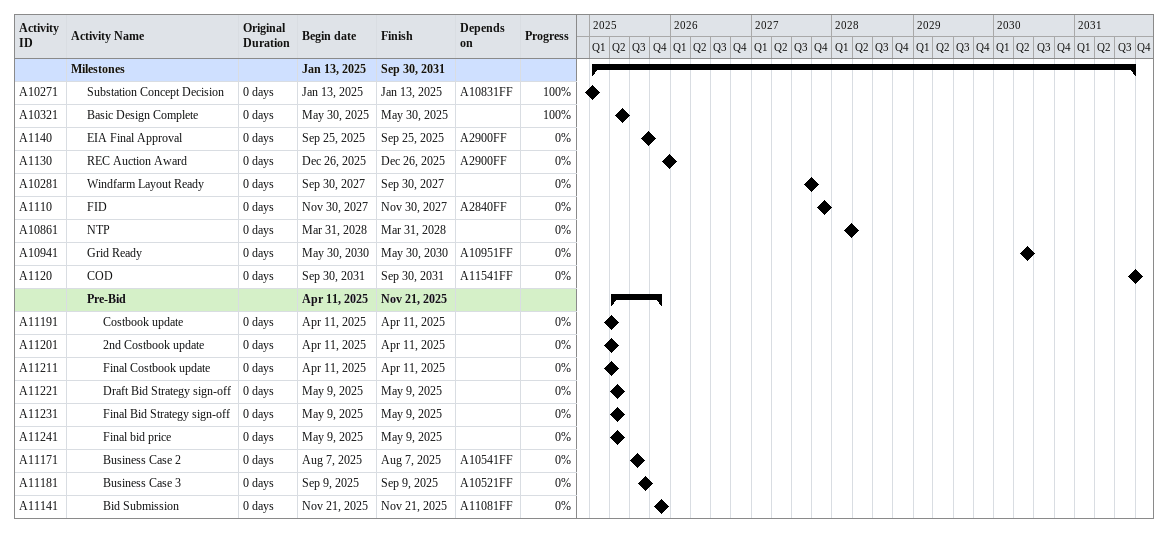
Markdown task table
| ID | Level | Task | Original duration | Start | Finish | Predecessors | % complete |
|---|---|---|---|---|---|---|---|
|  | 1 | **Milestones** |  | 2025-01-13 | 2031-09-30 |  |  |
| A10271 | 2 | Substation Concept Decision | 0d | 2025-01-13 | 2025-01-13 | A10831FF | 100 |
| A10321 | 2 | Basic Design Complete | 0d | 2025-05-30 | 2025-05-30 |  | 100 |
| A1140 | 2 | EIA Final Approval | 0d | 2025-09-25 | 2025-09-25 | A2900FF | 0 |
| A1130 | 2 | REC Auction Award | 0d | 2025-12-26 | 2025-12-26 | A2900FF | 0 |
| A10281 | 2 | Windfarm Layout Ready | 0d | 2027-09-30 | 2027-09-30 |  | 0 |
| A1110 | 2 | FID | 0d | 2027-11-30 | 2027-11-30 | A2840FF | 0 |
| A10861 | 2 | NTP | 0d | 2028-03-31 | 2028-03-31 |  | 0 |
| A10941 | 2 | Grid Ready | 0d | 2030-05-30 | 2030-05-30 | A10951FF | 0 |
| A1120 | 2 | COD | 0d | 2031-09-30 | 2031-09-30 | A11541FF | 0 |
|  | 2 | **Pre-Bid** |  | 2025-04-11 | 2025-11-21 |  |  |
| A11191 | 3 | Costbook update | 0d | 2025-04-11 | 2025-04-11 |  | 0 |
| A11201 | 3 | 2nd Costbook update | 0d | 2025-04-11 | 2025-04-11 |  | 0 |
| A11211 | 3 | Final Costbook update | 0d | 2025-04-11 | 2025-04-11 |  | 0 |
| A11221 | 3 | Draft Bid Strategy sign-off | 0d | 2025-05-09 | 2025-05-09 |  | 0 |
| A11231 | 3 | Final Bid Strategy sign-off | 0d | 2025-05-09 | 2025-05-09 |  | 0 |
| A11241 | 3 | Final bid price | 0d | 2025-05-09 | 2025-05-09 |  | 0 |
| A11171 | 3 | Business Case 2 | 0d | 2025-08-07 | 2025-08-07 | A10541FF | 0 |
| A11181 | 3 | Business Case 3 | 0d | 2025-09-09 | 2025-09-09 | A10521FF | 0 |
| A11141 | 3 | Bid Submission | 0d | 2025-11-21 | 2025-11-21 | A11081FF | 0 |
